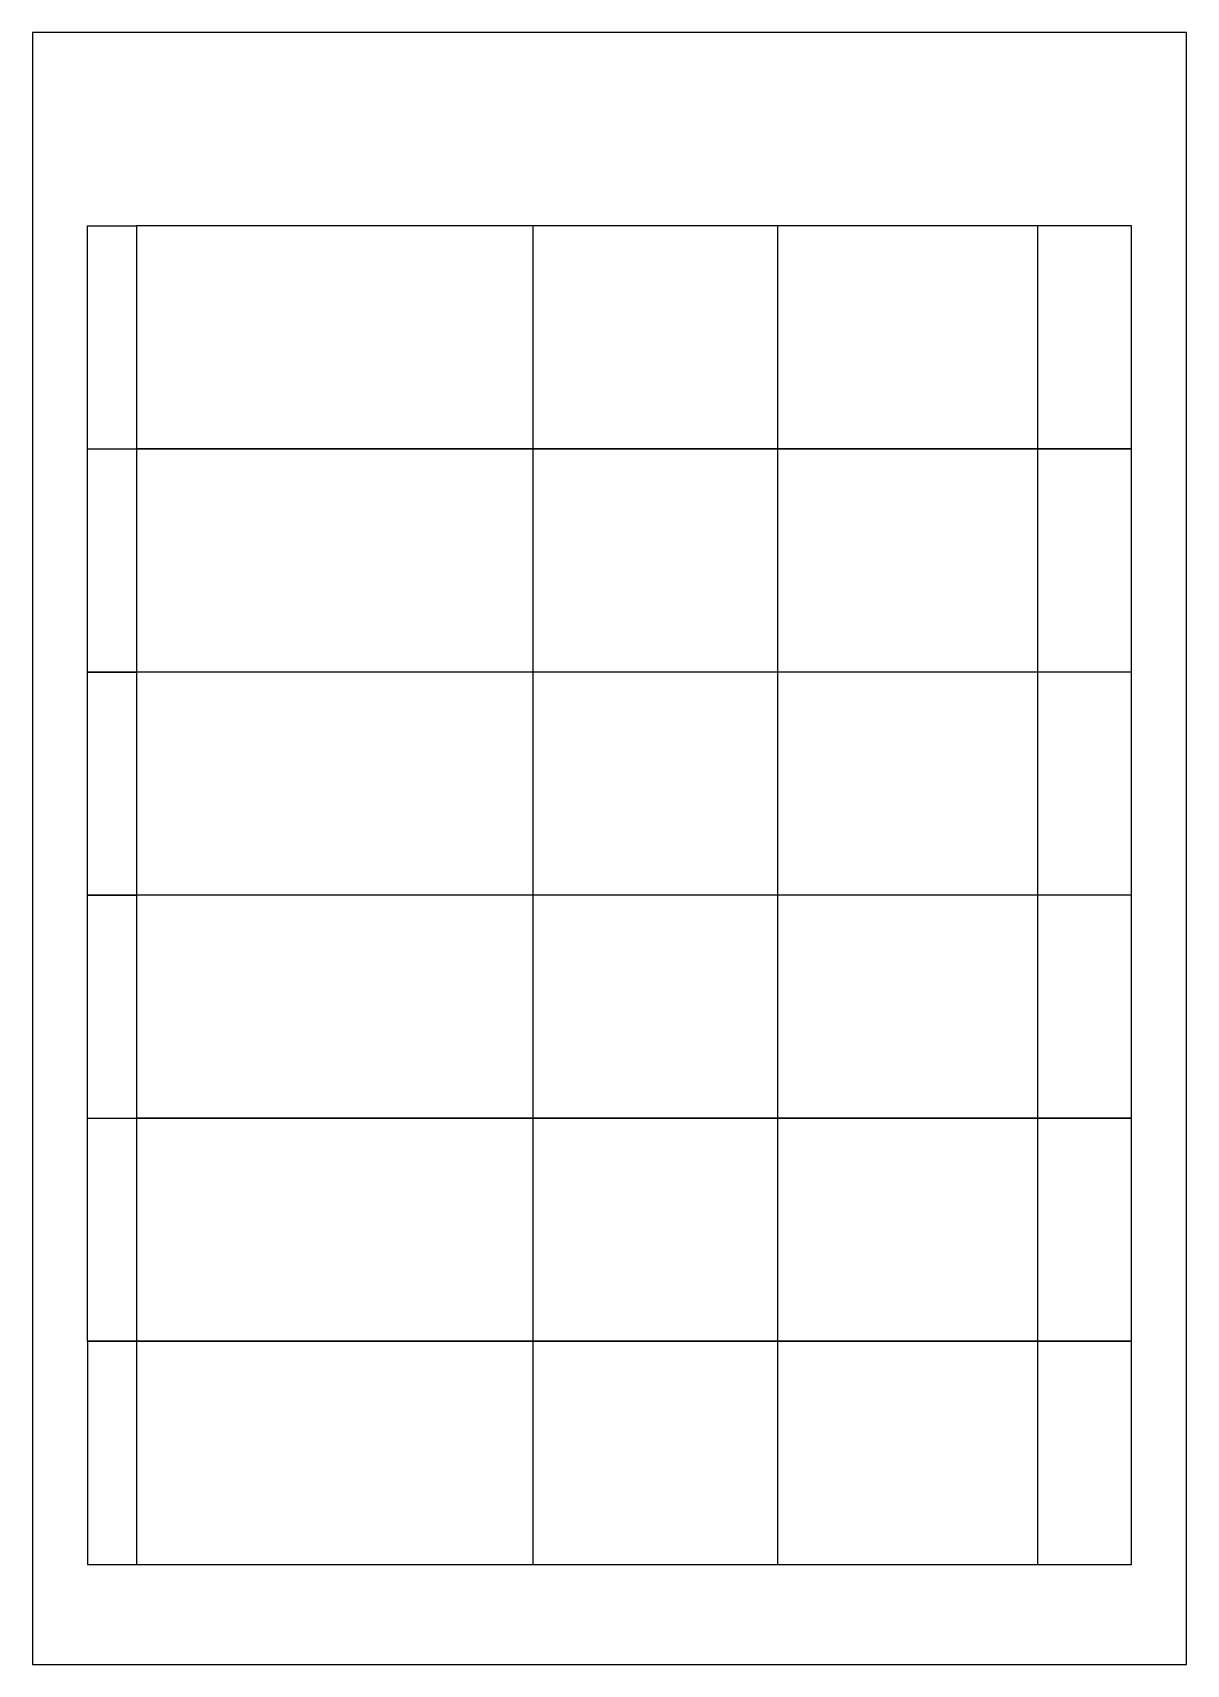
# Model space of a CAD drawing. Header units: millimetres. Extents: x -105 to 105, y -148 to 148.
import ezdxf

# ---------------------------------------------------------------- set-up
doc = ezdxf.new("R2010")
doc.units = ezdxf.units.MM
doc.layers.get('0').update_dxf_attribs({"linetype": 'CONTINUOUS'})

msp = doc.modelspace()

# ---------------------------------------------------------------- linework, layer by layer
for p, q in [((93.1, 113.32), (-86.12, 113.32)), ((-13.88, 72.68), (-13.88, 113.32)), ((30.63, 72.68), (30.63, 113.32)), ((77.95, 72.68), (77.95, 113.32)), ((95, 113.32), (93.1, 113.32)), ((95, 72.68), (95, 113.32)), ((93.1, 72.72), (-86.12, 72.72)), ((95, 72.68), (-86.12, 72.68)), ((-13.88, 32.08), (-13.88, 72.72)), ((30.63, 32.08), (30.63, 72.72)), ((77.95, 32.08), (77.95, 72.72)), ((95, 72.72), (93.1, 72.72)), ((95, 32.08), (95, 72.72)), ((93.1, 32.12), (-86.12, 32.12)), ((95, 32.08), (-86.12, 32.08)), ((-13.88, -8.52), (-13.88, 32.12)), ((30.63, -8.52), (30.63, 32.12)), ((77.95, -8.52), (77.95, 32.12)), ((95, 32.12), (93.1, 32.12)), ((95, -8.52), (95, 32.12)), ((93.1, -8.48), (-86.12, -8.48)), ((95, -8.52), (-86.12, -8.52)), ((-13.88, -49.12), (-13.88, -8.48)), ((30.63, -49.12), (30.63, -8.48)), ((77.95, -49.12), (77.95, -8.48)), ((95, -8.48), (93.1, -8.48)), ((95, -49.12), (95, -8.48)), ((93.1, -49.08), (-86.12, -49.08)), ((95, -49.12), (-86.12, -49.12)), ((-13.88, -89.72), (-13.88, -49.08)), ((30.63, -89.72), (30.63, -49.08)), ((77.95, -89.72), (77.95, -49.08)), ((95, -49.08), (93.1, -49.08)), ((95, -89.72), (95, -49.08)), ((-86.12, -89.68), (-86.12, -130.32)), ((95, -89.72), (-86.12, -89.72)), ((-13.88, -130.32), (-13.88, -89.68)), ((30.63, -130.32), (30.63, -89.68)), ((77.95, -130.32), (77.95, -89.68))]:
    msp.add_line(p, q)
for points in [[(105, 148.5), (-105, 148.5), (-105, -148.5), (105, -148.5)], [(-95, 75.46), (-95, 113.32), (-86.12, 113.32), (-86.12, 72.68), (-95, 72.68)], [(-95, 34.86), (-95, 72.72), (-86.12, 72.72), (-86.12, 32.08), (-95, 32.08)], [(-95, -5.74), (-95, 32.12), (-86.12, 32.12), (-86.12, -8.52), (-95, -8.52)], [(-95, -46.34), (-95, -8.48), (-86.12, -8.48), (-86.12, -49.12), (-95, -49.12)], [(-95, -86.94), (-95, -49.08), (-86.12, -49.08), (-86.12, -89.72), (-95, -89.72)], [(93.1, -89.68), (-86.12, -89.68), (-95, -89.68), (-95, -127.54), (-95, -130.32), (-86.12, -130.32), (95, -130.32), (95, -89.68)]]:
    msp.add_lwpolyline(points, close=True)

doc.saveas('drawing.dxf')
